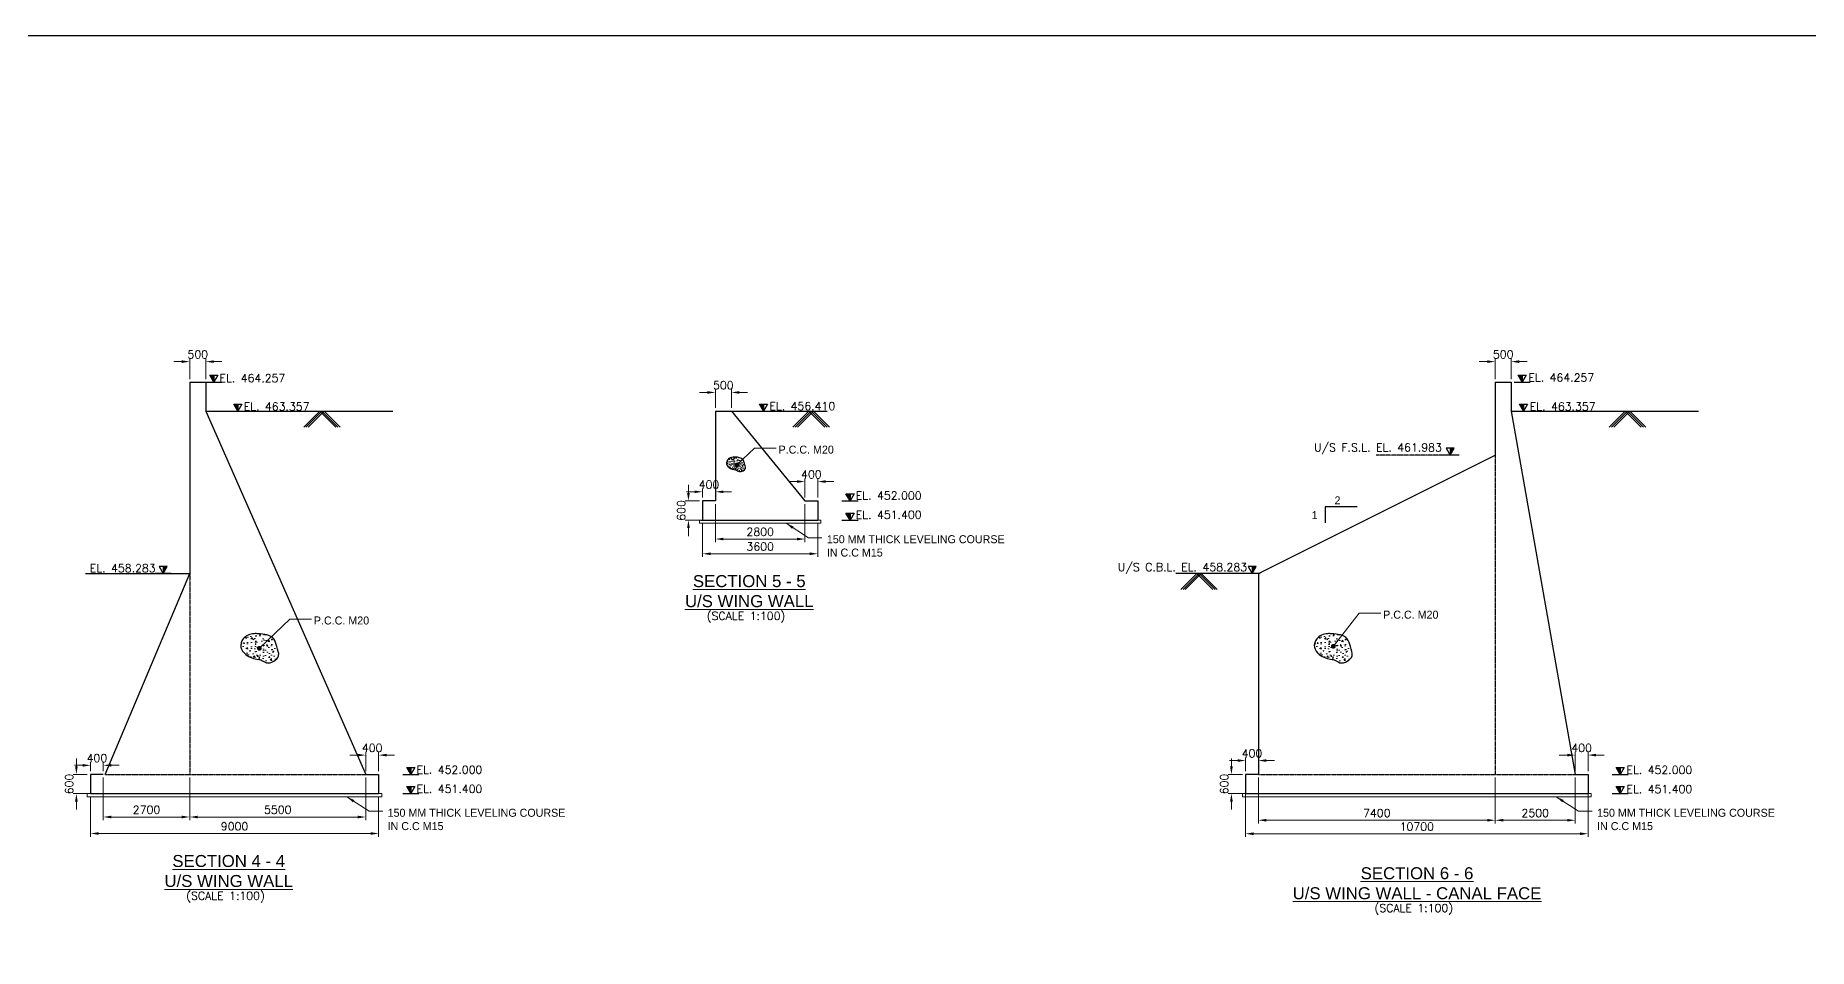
# Model space of a CAD drawing. Extents: x 2542500 to 2835796, y -294794 to -159040.
# Drawn here: x 2725910 to 2781311, y -257590 to -229055 of the extents above; entities that cross this region are included whole.
import ezdxf
from ezdxf.enums import TextEntityAlignment as Align

# ---------------------------------------------------------------- set-up
doc = ezdxf.new("R2010")
doc.units = 0
doc.header["$LTSCALE"] = 8
doc.header["$MEASUREMENT"] = 0
doc.header["$PDMODE"] = 35
doc.linetypes.add('DASHED', pattern=[0.75, 0.5, -0.25])
doc.layers.get('0').update_dxf_attribs({"color": 22, "linetype": 'CONTINUOUS'})
doc.layers.get('DEFPOINTS').update_dxf_attribs({"linetype": 'CONTINUOUS'})
for name, color, linetype, lineweight in [('CON-2', 1, 'CONTINUOUS', 30), ('HATCH SOLID', 253, 'CONTINUOUS', 5), ('LEVEL', 6, 'CONTINUOUS', 20), ('P.C.C', 105, 'CONTINUOUS', 9), ('R_DIMENSION', 8, 'CONTINUOUS', 15), ('R_TEXT G', 7, 'CONTINUOUS', 18), ('SEC MARK', 1, 'CONTINUOUS', 25), ('TEXT', 4, 'CONTINUOUS', 15)]:
    doc.layers.add(name, color=color, linetype=linetype, lineweight=lineweight)
doc.layers.add('PUMP', color=4, linetype='CONTINUOUS')
doc.layers.add('R_HATCH', color=7, linetype='CONTINUOUS', lineweight=9, true_color=0xd1d1ff)
doc.styles.add('ARIEL', font='arial.ttf')
doc.styles.add('ROMANDS', font='romand.shx')
doc.styles.add('ROMANS', font='romans.shx')
doc.styles.get("Standard").update_dxf_attribs({"font": ''})
doc.styles.get('Standard').set_extended_font_data('Univers')
doc.dimstyles.new('DIM-75', dxfattribs={"dimscale": 75, "dimtxt": 2, "dimasz": 2, "dimexe": 1, "dimexo": 1, "dimgap": 1, "dimtad": 1, "dimdec": 0, "dimzin": 0, "dimdsep": 46, "dimtxsty": 'ROMANS', "dimcen": 1, "dimclrd": 256, "dimclre": 256, "dimclrt": 7, "dimadec": 0, "dimazin": 0, "dimtfac": 1, "dimtdec": 0, "dimtofl": 0, "dimtmove": 0, "dimatfit": 3, "dimfxl": 1, "dimtolj": 1, "dimtzin": 0, "dimlwd": 9, "dimlwe": 5, "dimarcsym": 0})
doc.dimstyles.new('DIM-75$0', dxfattribs={"dimscale": 75, "dimtxt": 2, "dimasz": 2, "dimexe": 1, "dimexo": 1, "dimgap": 1, "dimtad": 1, "dimdec": 0, "dimzin": 0, "dimdsep": 46, "dimtxsty": 'ROMANS', "dimcen": 1, "dimclrd": 256, "dimclre": 256, "dimclrt": 7, "dimadec": 0, "dimazin": 0, "dimtfac": 1, "dimtdec": 0, "dimtofl": 0, "dimtmove": 0, "dimatfit": 3, "dimfxl": 1, "dimtolj": 1, "dimtzin": 0, "dimlwd": 9, "dimlwe": 5, "dimarcsym": 0})

# ---------------------------------------------------------------- blocks, each defined once
blk = doc.blocks.new('A$C71181FDA')
at = {"layer": 'HATCH SOLID', "ltscale": 100}
blk.add_hatch(color=256, dxfattribs=at).paths.add_polyline_path([(948, 0), (948, 828), (474, 828)])
at = {"layer": 'SEC MARK'}
for p, q in [((0, 0), (1896, 0)), ((948, 828), (948, 0))]:
    blk.add_line(p, q, dxfattribs=at)
blk.add_lwpolyline([(948, 0), (474, 828), (1422, 828), (948, 0)], dxfattribs=at)
blk = doc.blocks.new('*D216')
at = {"layer": 'DEFPOINTS', "color": 0, "ltscale": 0.13}
for p in [(2728031, -252147), (2730731, -252147), (2730731, -253479)]:
    blk.add_point(p, dxfattribs=at)
at = {"layer": 'R_DIMENSION', "lineweight": 5, "ltscale": 0.13}
for p, q in [((2728031, -252247), (2728031, -253579)), ((2730731, -252247), (2730731, -253579))]:
    blk.add_line(p, q, dxfattribs=at)
at = {"layer": 'R_DIMENSION', "lineweight": 9, "ltscale": 0.13}
blk.add_line((2728281, -253479), (2730481, -253479), dxfattribs=at)
at = {"layer": 'R_DIMENSION', "ltscale": 0.13}
for points in [[(2728281, -253438), (2728281, -253521), (2728031, -253479)], [(2730481, -253438), (2730481, -253521), (2730731, -253479)]]:
    blk.add_solid(points, dxfattribs=at)
at = {"layer": 'R_DIMENSION', "color": 7, "lineweight": 13, "ltscale": 0.13, "insert": (2729381, -253254), "char_height": 250, "attachment_point": 5, "style": 'ROMANS'}
blk.add_mtext('\\A1;2700', dxfattribs=at)
blk = doc.blocks.new('*D217')
at = {"layer": 'DEFPOINTS', "color": 0, "ltscale": 0.13}
for p in [(2730731, -252147), (2736231, -252147), (2736231, -253479)]:
    blk.add_point(p, dxfattribs=at)
at = {"layer": 'R_DIMENSION', "lineweight": 5, "ltscale": 0.13}
for p, q in [((2730731, -252247), (2730731, -253579)), ((2736231, -252247), (2736231, -253579))]:
    blk.add_line(p, q, dxfattribs=at)
at = {"layer": 'R_DIMENSION', "lineweight": 9, "ltscale": 0.13}
blk.add_line((2730981, -253479), (2735981, -253479), dxfattribs=at)
at = {"layer": 'R_DIMENSION', "ltscale": 0.13}
for points in [[(2730981, -253438), (2730981, -253521), (2730731, -253479)], [(2735981, -253438), (2735981, -253521), (2736231, -253479)]]:
    blk.add_solid(points, dxfattribs=at)
at = {"layer": 'R_DIMENSION', "color": 7, "lineweight": 13, "ltscale": 0.13, "insert": (2733481, -253254), "char_height": 250, "attachment_point": 5, "style": 'ROMANS'}
blk.add_mtext('\\A1;5500', dxfattribs=at)
blk = doc.blocks.new('*D218')
at = {"layer": 'DEFPOINTS', "color": 0, "ltscale": 0.13}
for p in [(2736631, -251545), (2736231, -252147), (2736631, -252147)]:
    blk.add_point(p, dxfattribs=at)
at = {"layer": 'R_DIMENSION', "lineweight": 5, "ltscale": 0.13}
for p, q in [((2736231, -252047), (2736231, -251445)), ((2736631, -252047), (2736631, -251445))]:
    blk.add_line(p, q, dxfattribs=at)
at = {"layer": 'R_DIMENSION', "lineweight": 9, "ltscale": 0.13}
for p, q in [((2735981, -251545), (2735731, -251545)), ((2736881, -251545), (2737131, -251545))]:
    blk.add_line(p, q, dxfattribs=at)
at = {"layer": 'R_DIMENSION', "ltscale": 0.13}
for points in [[(2735981, -251503), (2735981, -251586), (2736231, -251545)], [(2736881, -251503), (2736881, -251586), (2736631, -251545)]]:
    blk.add_solid(points, dxfattribs=at)
at = {"layer": 'R_DIMENSION', "color": 7, "lineweight": 13, "ltscale": 0.13, "insert": (2736431, -251320), "char_height": 250, "attachment_point": 5, "style": 'ROMANS'}
blk.add_mtext('\\A1;400', dxfattribs=at)
blk = doc.blocks.new('*D219')
at = {"layer": 'DEFPOINTS', "color": 0, "ltscale": 0.13}
for p in [(2727631, -251864), (2727631, -252147), (2728031, -252147)]:
    blk.add_point(p, dxfattribs=at)
at = {"layer": 'R_DIMENSION', "lineweight": 9, "ltscale": 0.13}
for p, q in [((2727381, -251864), (2727131, -251864)), ((2728281, -251864), (2728531, -251864))]:
    blk.add_line(p, q, dxfattribs=at)
at = {"layer": 'R_DIMENSION', "lineweight": 5, "ltscale": 0.13}
for p, q in [((2727631, -252047), (2727631, -251764)), ((2728031, -252047), (2728031, -251764))]:
    blk.add_line(p, q, dxfattribs=at)
at = {"layer": 'R_DIMENSION', "ltscale": 0.13}
for points in [[(2727381, -251823), (2727381, -251906), (2727631, -251864)], [(2728281, -251823), (2728281, -251906), (2728031, -251864)]]:
    blk.add_solid(points, dxfattribs=at)
at = {"layer": 'R_DIMENSION', "color": 7, "lineweight": 13, "ltscale": 0.13, "insert": (2727831, -251639), "char_height": 250, "attachment_point": 5, "style": 'ROMANS'}
blk.add_mtext('\\A1;400', dxfattribs=at)
blk = doc.blocks.new('*D220')
at = {"layer": 'DEFPOINTS', "color": 0, "ltscale": 0.13}
for p in [(2727631, -252147), (2727189, -252747), (2727631, -252747)]:
    blk.add_point(p, dxfattribs=at)
at = {"layer": 'R_DIMENSION', "lineweight": 9, "ltscale": 0.13}
for p, q in [((2727189, -251897), (2727189, -251647)), ((2727189, -252997), (2727189, -253247))]:
    blk.add_line(p, q, dxfattribs=at)
at = {"layer": 'R_DIMENSION', "lineweight": 5, "ltscale": 0.13}
for p, q in [((2727531, -252147), (2727089, -252147)), ((2727531, -252747), (2727089, -252747))]:
    blk.add_line(p, q, dxfattribs=at)
at = {"layer": 'R_DIMENSION', "ltscale": 0.13}
for points in [[(2727147, -251897), (2727230, -251897), (2727189, -252147)], [(2727147, -252997), (2727230, -252997), (2727189, -252747)]]:
    blk.add_solid(points, dxfattribs=at)
at = {"layer": 'R_DIMENSION', "color": 7, "lineweight": 13, "ltscale": 0.13, "insert": (2726964, -252447), "char_height": 250, "attachment_point": 5, "rotation": 90, "style": 'ROMANS'}
blk.add_mtext('\\A1;600', dxfattribs=at)
blk = doc.blocks.new('*D221')
at = {"layer": 'DEFPOINTS', "color": 0, "ltscale": 0.13}
for p in [(2727631, -252764), (2736631, -252747), (2736631, -253994)]:
    blk.add_point(p, dxfattribs=at)
at = {"layer": 'R_DIMENSION', "lineweight": 5, "ltscale": 0.13}
for p, q in [((2727631, -252864), (2727631, -254094)), ((2736631, -252847), (2736631, -254094))]:
    blk.add_line(p, q, dxfattribs=at)
at = {"layer": 'R_DIMENSION', "lineweight": 9, "ltscale": 0.13}
blk.add_line((2727881, -253994), (2736381, -253994), dxfattribs=at)
at = {"layer": 'R_DIMENSION', "ltscale": 0.13}
for points in [[(2727881, -253953), (2727881, -254036), (2727631, -253994)], [(2736381, -253953), (2736381, -254036), (2736631, -253994)]]:
    blk.add_solid(points, dxfattribs=at)
at = {"layer": 'R_DIMENSION', "color": 7, "lineweight": 13, "ltscale": 0.13, "insert": (2732131, -253769), "char_height": 250, "attachment_point": 5, "style": 'ROMANS'}
blk.add_mtext('\\A1;9000', dxfattribs=at)
blk = doc.blocks.new('*D222')
at = {"layer": 'DEFPOINTS', "color": 0, "ltscale": 0.13}
for p in [(2731231, -239248), (2730731, -239894), (2731231, -239894)]:
    blk.add_point(p, dxfattribs=at)
at = {"layer": 'R_DIMENSION', "lineweight": 9, "ltscale": 0.13}
for p, q in [((2730481, -239248), (2730231, -239248)), ((2731481, -239248), (2731731, -239248))]:
    blk.add_line(p, q, dxfattribs=at)
at = {"layer": 'R_DIMENSION', "lineweight": 5, "ltscale": 0.13}
for p, q in [((2730731, -239794), (2730731, -239148)), ((2731231, -239794), (2731231, -239148))]:
    blk.add_line(p, q, dxfattribs=at)
at = {"layer": 'R_DIMENSION', "ltscale": 0.13}
for points in [[(2730481, -239207), (2730481, -239290), (2730731, -239248)], [(2731481, -239207), (2731481, -239290), (2731231, -239248)]]:
    blk.add_solid(points, dxfattribs=at)
at = {"layer": 'R_DIMENSION', "color": 7, "lineweight": 13, "ltscale": 0.13, "insert": (2730981, -239023), "char_height": 250, "attachment_point": 5, "style": 'ROMANS'}
blk.add_mtext('\\A1;500', dxfattribs=at)
blk = doc.blocks.new('*D223')
at = {"layer": 'DEFPOINTS', "color": 0, "ltscale": 0.13}
for p in [(2750355, -242997), (2749955, -243599), (2750355, -243599)]:
    blk.add_point(p, dxfattribs=at)
at = {"layer": 'R_DIMENSION', "lineweight": 9, "ltscale": 0.13}
for p, q in [((2749705, -242997), (2749455, -242997)), ((2750605, -242997), (2750855, -242997))]:
    blk.add_line(p, q, dxfattribs=at)
at = {"layer": 'R_DIMENSION', "lineweight": 5, "ltscale": 0.13}
for p, q in [((2749955, -243499), (2749955, -242897)), ((2750355, -243499), (2750355, -242897))]:
    blk.add_line(p, q, dxfattribs=at)
at = {"layer": 'R_DIMENSION', "ltscale": 0.13}
for points in [[(2749705, -242955), (2749705, -243038), (2749955, -242997)], [(2750605, -242955), (2750605, -243038), (2750355, -242997)]]:
    blk.add_solid(points, dxfattribs=at)
at = {"layer": 'R_DIMENSION', "color": 7, "lineweight": 13, "ltscale": 0.13, "insert": (2750155, -242772), "char_height": 250, "attachment_point": 5, "style": 'ROMANS'}
blk.add_mtext('\\A1;400', dxfattribs=at)
blk = doc.blocks.new('*D224')
at = {"layer": 'DEFPOINTS', "color": 0, "ltscale": 0.13}
for p in [(2746755, -243316), (2746755, -243599), (2747155, -243599)]:
    blk.add_point(p, dxfattribs=at)
at = {"layer": 'R_DIMENSION', "lineweight": 9, "ltscale": 0.13}
for p, q in [((2746505, -243316), (2746255, -243316)), ((2747405, -243316), (2747655, -243316))]:
    blk.add_line(p, q, dxfattribs=at)
at = {"layer": 'R_DIMENSION', "lineweight": 5, "ltscale": 0.13}
for p, q in [((2746755, -243499), (2746755, -243216)), ((2747155, -243499), (2747155, -243216))]:
    blk.add_line(p, q, dxfattribs=at)
at = {"layer": 'R_DIMENSION', "ltscale": 0.13}
for points in [[(2746505, -243275), (2746505, -243358), (2746755, -243316)], [(2747405, -243275), (2747405, -243358), (2747155, -243316)]]:
    blk.add_solid(points, dxfattribs=at)
at = {"layer": 'R_DIMENSION', "color": 7, "lineweight": 13, "ltscale": 0.13, "insert": (2746955, -243091), "char_height": 250, "attachment_point": 5, "style": 'ROMANS'}
blk.add_mtext('\\A1;400', dxfattribs=at)
blk = doc.blocks.new('*D225')
at = {"layer": 'DEFPOINTS', "color": 0, "ltscale": 0.13}
for p in [(2746755, -243599), (2746313, -244199), (2746755, -244199)]:
    blk.add_point(p, dxfattribs=at)
at = {"layer": 'R_DIMENSION', "lineweight": 9, "ltscale": 0.13}
for p, q in [((2746313, -243349), (2746313, -243099)), ((2746313, -244449), (2746313, -244699))]:
    blk.add_line(p, q, dxfattribs=at)
at = {"layer": 'R_DIMENSION', "lineweight": 5, "ltscale": 0.13}
for p, q in [((2746655, -243599), (2746213, -243599)), ((2746655, -244199), (2746213, -244199))]:
    blk.add_line(p, q, dxfattribs=at)
at = {"layer": 'R_DIMENSION', "ltscale": 0.13}
for points in [[(2746271, -243349), (2746355, -243349), (2746313, -243599)], [(2746271, -244449), (2746355, -244449), (2746313, -244199)]]:
    blk.add_solid(points, dxfattribs=at)
at = {"layer": 'R_DIMENSION', "color": 7, "lineweight": 13, "ltscale": 0.13, "insert": (2746088, -243899), "char_height": 250, "attachment_point": 5, "rotation": 90, "style": 'ROMANS'}
blk.add_mtext('\\A1;600', dxfattribs=at)
blk = doc.blocks.new('*D226')
at = {"layer": 'DEFPOINTS', "color": 0, "ltscale": 0.13}
for p in [(2747655, -240212), (2747155, -240794), (2747655, -240794)]:
    blk.add_point(p, dxfattribs=at)
at = {"layer": 'R_DIMENSION', "lineweight": 9, "ltscale": 0.13}
for p, q in [((2746905, -240212), (2746655, -240212)), ((2747905, -240212), (2748155, -240212))]:
    blk.add_line(p, q, dxfattribs=at)
at = {"layer": 'R_DIMENSION', "lineweight": 5, "ltscale": 0.13}
for p, q in [((2747155, -240694), (2747155, -240112)), ((2747655, -240694), (2747655, -240112))]:
    blk.add_line(p, q, dxfattribs=at)
at = {"layer": 'R_DIMENSION', "ltscale": 0.13}
for points in [[(2746905, -240170), (2746905, -240253), (2747155, -240212)], [(2747905, -240170), (2747905, -240253), (2747655, -240212)]]:
    blk.add_solid(points, dxfattribs=at)
at = {"layer": 'R_DIMENSION', "color": 7, "lineweight": 13, "ltscale": 0.13, "insert": (2747405, -239987), "char_height": 250, "attachment_point": 5, "style": 'ROMANS'}
blk.add_mtext('\\A1;500', dxfattribs=at)
blk = doc.blocks.new('*D227')
at = {"layer": 'DEFPOINTS', "color": 0, "ltscale": 0.13}
for p in [(2747155, -243599), (2749955, -243599), (2749955, -244792)]:
    blk.add_point(p, dxfattribs=at)
at = {"layer": 'R_DIMENSION', "lineweight": 5, "ltscale": 0.13}
for p, q in [((2747155, -243699), (2747155, -244892)), ((2749955, -243699), (2749955, -244892))]:
    blk.add_line(p, q, dxfattribs=at)
at = {"layer": 'R_DIMENSION', "lineweight": 9, "ltscale": 0.13}
blk.add_line((2747405, -244792), (2749705, -244792), dxfattribs=at)
at = {"layer": 'R_DIMENSION', "ltscale": 0.13}
for points in [[(2747405, -244751), (2747405, -244834), (2747155, -244792)], [(2749705, -244751), (2749705, -244834), (2749955, -244792)]]:
    blk.add_solid(points, dxfattribs=at)
at = {"layer": 'R_DIMENSION', "color": 7, "lineweight": 13, "ltscale": 0.13, "insert": (2748555, -244567), "char_height": 250, "attachment_point": 5, "style": 'ROMANS'}
blk.add_mtext('\\A1;2800', dxfattribs=at)
blk = doc.blocks.new('*D228')
at = {"layer": 'DEFPOINTS', "color": 0, "ltscale": 0.13}
for p in [(2746755, -244199), (2750355, -244199), (2750355, -245253)]:
    blk.add_point(p, dxfattribs=at)
at = {"layer": 'R_DIMENSION', "lineweight": 5, "ltscale": 0.13}
for p, q in [((2746755, -244299), (2746755, -245353)), ((2750355, -244299), (2750355, -245353))]:
    blk.add_line(p, q, dxfattribs=at)
at = {"layer": 'R_DIMENSION', "lineweight": 9, "ltscale": 0.13}
blk.add_line((2747005, -245253), (2750105, -245253), dxfattribs=at)
at = {"layer": 'R_DIMENSION', "ltscale": 0.13}
for points in [[(2747005, -245211), (2747005, -245294), (2746755, -245253)], [(2750105, -245211), (2750105, -245294), (2750355, -245253)]]:
    blk.add_solid(points, dxfattribs=at)
at = {"layer": 'R_DIMENSION', "color": 7, "lineweight": 13, "ltscale": 0.13, "insert": (2748555, -245028), "char_height": 250, "attachment_point": 5, "style": 'ROMANS'}
blk.add_mtext('\\A1;3600', dxfattribs=at)
blk = doc.blocks.new('*D229')
at = {"layer": 'DEFPOINTS', "color": 0, "ltscale": 0.13}
for p in [(2764121, -252147), (2771521, -252147), (2771521, -253580)]:
    blk.add_point(p, dxfattribs=at)
at = {"layer": 'R_DIMENSION', "lineweight": 5, "ltscale": 0.13}
for p, q in [((2764121, -252247), (2764121, -253680)), ((2771521, -252247), (2771521, -253680))]:
    blk.add_line(p, q, dxfattribs=at)
at = {"layer": 'R_DIMENSION', "lineweight": 9, "ltscale": 0.13}
blk.add_line((2764371, -253580), (2771271, -253580), dxfattribs=at)
at = {"layer": 'R_DIMENSION', "ltscale": 0.13}
for points in [[(2764371, -253538), (2764371, -253621), (2764121, -253580)], [(2771271, -253538), (2771271, -253621), (2771521, -253580)]]:
    blk.add_solid(points, dxfattribs=at)
at = {"layer": 'R_DIMENSION', "color": 7, "lineweight": 13, "ltscale": 0.13, "insert": (2767821, -253355), "char_height": 250, "attachment_point": 5, "style": 'ROMANS'}
blk.add_mtext('\\A1;7400', dxfattribs=at)
blk = doc.blocks.new('*D230')
at = {"layer": 'DEFPOINTS', "color": 0, "ltscale": 0.13}
for p in [(2771521, -252147), (2774021, -252147), (2774021, -253580)]:
    blk.add_point(p, dxfattribs=at)
at = {"layer": 'R_DIMENSION', "lineweight": 5, "ltscale": 0.13}
for p, q in [((2771521, -252247), (2771521, -253680)), ((2774021, -252247), (2774021, -253680))]:
    blk.add_line(p, q, dxfattribs=at)
at = {"layer": 'R_DIMENSION', "lineweight": 9, "ltscale": 0.13}
blk.add_line((2771771, -253580), (2773771, -253580), dxfattribs=at)
at = {"layer": 'R_DIMENSION', "ltscale": 0.13}
for points in [[(2771771, -253538), (2771771, -253621), (2771521, -253580)], [(2773771, -253538), (2773771, -253621), (2774021, -253580)]]:
    blk.add_solid(points, dxfattribs=at)
at = {"layer": 'R_DIMENSION', "color": 7, "lineweight": 13, "ltscale": 0.13, "insert": (2772771, -253355), "char_height": 250, "attachment_point": 5, "style": 'ROMANS'}
blk.add_mtext('\\A1;2500', dxfattribs=at)
blk = doc.blocks.new('*D231')
at = {"layer": 'DEFPOINTS', "color": 0, "ltscale": 0.13}
for p in [(2774421, -251545), (2774021, -252147), (2774421, -252147)]:
    blk.add_point(p, dxfattribs=at)
at = {"layer": 'R_DIMENSION', "lineweight": 5, "ltscale": 0.13}
for p, q in [((2774021, -252047), (2774021, -251445)), ((2774421, -252047), (2774421, -251445))]:
    blk.add_line(p, q, dxfattribs=at)
at = {"layer": 'R_DIMENSION', "lineweight": 9, "ltscale": 0.13}
for p, q in [((2773771, -251545), (2773521, -251545)), ((2774671, -251545), (2774921, -251545))]:
    blk.add_line(p, q, dxfattribs=at)
at = {"layer": 'R_DIMENSION', "ltscale": 0.13}
for points in [[(2773771, -251503), (2773771, -251586), (2774021, -251545)], [(2774671, -251503), (2774671, -251586), (2774421, -251545)]]:
    blk.add_solid(points, dxfattribs=at)
at = {"layer": 'R_DIMENSION', "color": 7, "lineweight": 13, "ltscale": 0.13, "insert": (2774221, -251320), "char_height": 250, "attachment_point": 5, "style": 'ROMANS'}
blk.add_mtext('\\A1;400', dxfattribs=at)
blk = doc.blocks.new('*D232')
at = {"layer": 'DEFPOINTS', "color": 0, "ltscale": 0.13}
for p in [(2763721, -252147), (2763279, -252747), (2763721, -252747)]:
    blk.add_point(p, dxfattribs=at)
at = {"layer": 'R_DIMENSION', "lineweight": 9, "ltscale": 0.13}
for p, q in [((2763279, -251897), (2763279, -251647)), ((2763279, -252997), (2763279, -253247))]:
    blk.add_line(p, q, dxfattribs=at)
at = {"layer": 'R_DIMENSION', "lineweight": 5, "ltscale": 0.13}
for p, q in [((2763621, -252147), (2763179, -252147)), ((2763621, -252747), (2763179, -252747))]:
    blk.add_line(p, q, dxfattribs=at)
at = {"layer": 'R_DIMENSION', "ltscale": 0.13}
for points in [[(2763237, -251897), (2763321, -251897), (2763279, -252147)], [(2763237, -252997), (2763321, -252997), (2763279, -252747)]]:
    blk.add_solid(points, dxfattribs=at)
at = {"layer": 'R_DIMENSION', "color": 7, "lineweight": 13, "ltscale": 0.13, "insert": (2763054, -252447), "char_height": 250, "attachment_point": 5, "rotation": 90, "style": 'ROMANS'}
blk.add_mtext('\\A1;600', dxfattribs=at)
blk = doc.blocks.new('*D233')
at = {"layer": 'DEFPOINTS', "color": 0, "ltscale": 0.13}
for p in [(2772021, -239248), (2771521, -239894), (2772021, -239894)]:
    blk.add_point(p, dxfattribs=at)
at = {"layer": 'R_DIMENSION', "lineweight": 9, "ltscale": 0.13}
for p, q in [((2771271, -239248), (2771021, -239248)), ((2772271, -239248), (2772521, -239248))]:
    blk.add_line(p, q, dxfattribs=at)
at = {"layer": 'R_DIMENSION', "lineweight": 5, "ltscale": 0.13}
for p, q in [((2771521, -239794), (2771521, -239148)), ((2772021, -239794), (2772021, -239148))]:
    blk.add_line(p, q, dxfattribs=at)
at = {"layer": 'R_DIMENSION', "ltscale": 0.13}
for points in [[(2771271, -239207), (2771271, -239290), (2771521, -239248)], [(2772271, -239207), (2772271, -239290), (2772021, -239248)]]:
    blk.add_solid(points, dxfattribs=at)
at = {"layer": 'R_DIMENSION', "color": 7, "lineweight": 13, "ltscale": 0.13, "insert": (2771771, -239023), "char_height": 250, "attachment_point": 5, "style": 'ROMANS'}
blk.add_mtext('\\A1;500', dxfattribs=at)
blk = doc.blocks.new('*D234')
at = {"layer": 'DEFPOINTS', "color": 0, "ltscale": 0.13}
for p in [(2763721, -252447), (2774421, -252447), (2774421, -254002)]:
    blk.add_point(p, dxfattribs=at)
at = {"layer": 'R_DIMENSION', "lineweight": 5, "ltscale": 0.13}
for p, q in [((2763721, -252547), (2763721, -254102)), ((2774421, -252547), (2774421, -254102))]:
    blk.add_line(p, q, dxfattribs=at)
at = {"layer": 'R_DIMENSION', "lineweight": 9, "ltscale": 0.13}
blk.add_line((2763971, -254002), (2774171, -254002), dxfattribs=at)
at = {"layer": 'R_DIMENSION', "ltscale": 0.13}
for points in [[(2763971, -253960), (2763971, -254044), (2763721, -254002)], [(2774171, -253960), (2774171, -254044), (2774421, -254002)]]:
    blk.add_solid(points, dxfattribs=at)
at = {"layer": 'R_DIMENSION', "color": 7, "lineweight": 13, "ltscale": 0.13, "insert": (2769071, -253777), "char_height": 250, "attachment_point": 5, "style": 'ROMANS'}
blk.add_mtext('\\A1;10700', dxfattribs=at)
blk = doc.blocks.new('*D235')
at = {"layer": 'DEFPOINTS', "color": 0, "ltscale": 0.13}
for p in [(2764121, -251715), (2763721, -252147), (2764121, -252147)]:
    blk.add_point(p, dxfattribs=at)
at = {"layer": 'R_DIMENSION', "lineweight": 9, "ltscale": 0.13}
for p, q in [((2763471, -251715), (2763221, -251715)), ((2764371, -251715), (2764621, -251715))]:
    blk.add_line(p, q, dxfattribs=at)
at = {"layer": 'R_DIMENSION', "lineweight": 5, "ltscale": 0.13}
for p, q in [((2763721, -252047), (2763721, -251615)), ((2764121, -252047), (2764121, -251615))]:
    blk.add_line(p, q, dxfattribs=at)
at = {"layer": 'R_DIMENSION', "ltscale": 0.13}
for points in [[(2763471, -251673), (2763471, -251756), (2763721, -251715)], [(2764371, -251673), (2764371, -251756), (2764121, -251715)]]:
    blk.add_solid(points, dxfattribs=at)
at = {"layer": 'R_DIMENSION', "color": 7, "lineweight": 13, "ltscale": 0.13, "insert": (2763921, -251490), "char_height": 250, "attachment_point": 5, "style": 'ROMANS'}
blk.add_mtext('\\A1;400', dxfattribs=at)

msp = doc.modelspace()

# ---------------------------------------------------------------- hatches: boundary and pattern name
at = {"layer": 'R_HATCH', "lineweight": 13, "ltscale": 0.13}
h = msp.add_hatch(dxfattribs=at)
h.set_pattern_fill('AR-CONC,_O', color=256, scale=25)
h.set_pattern_definition([(50, (1406444.33, -120242), (179.315046, -15.688034), [18.75, -206.25]), (355, (1406444.33, -120242), (-34.687833, 188.048033), [15, -165]), (100.4514, (1406459.27, -120243.3), (144.627345, 172.359886), [15.935047, -175.285528]), (46.1842, (1406444.33, -120192), (266.810262, -41.379754), [28.125, -309.375]), (96.6356, (1406466.56, -120195.45), (233.665676, 243.52947), [23.90257, -262.92825]), (351.1842, (1406444.33, -120192), (233.665486, 243.52965), [22.5, -247.5]), (21, (1406469.33, -120204.5), (149.226763, -100.654723), [18.75, -206.25]), (326, (1406469.33, -120204.5), (60.828833, 181.287511), [15, -165]), (71.4514, (1406481.76, -120212.89), (210.055657, 80.632624), [15.935047, -175.285528]), (37.5, (1406444.33, -120242), (3.0399638, 83.2234635), [0, -163, 0, -167.5, 0, -165.625]), (7.5, (1406444.33, -120242), (65.7673844, 98.602928), [0, -95.5, 0, -159.25, 0, -63.125]), (327.5, (1406388.58, -120242), (133.455609, -5.638718), [0, -62.5, 0, -195, 0, -258.75]), (317.5, (1406363.58, -120242), (145.796542, 25.026246), [0, -81.25, 0, -129.5, 0, -183.75])])
edge = h.paths.add_edge_path()
edge.add_spline(control_points=[(2748017.9, -242312.8), (2747969.9, -242249.6), (2747835.6, -242233.3), (2747670.5, -242228.7), (2747532.4, -242279.7), (2747481, -242448.8), (2747594.4, -242587.7), (2747711.7, -242624.7), (2747783.8, -242632.9), (2747827.2, -242637.8), (2747888.5, -242705.8), (2747982.1, -242683.3), (2748017.9, -242662.7)], knot_values=[2763.7906785, 2763.7906785, 2763.7906785, 2763.7906785, 3278.2084921, 3403.9366422, 3781.4761906, 4051.3796751, 4322.6914465, 4757.7698393, 4757.7698393, 4757.7698393, 5019.8300207, 5236.7263335, 5236.7263335, 5236.7263335, 5236.7263335], degree=3, periodic=0)
edge.add_line((2748017.9, -242662.7), (2748017.9, -242312.8))
edge = h.paths.add_edge_path()
edge.add_spline(control_points=[(2748017.9, -242662.7), (2748053.8, -242642), (2748122.5, -242569), (2748061.1, -242440), (2748042.2, -242344.8), (2748017.9, -242312.8)], knot_values=[1993.9791608, 1993.9791608, 1993.9791608, 1993.9791608, 2211.3936146, 2503.4861022, 2763.7906785, 2763.7906785, 2763.7906785, 2763.7906785], degree=3, periodic=0)
edge.add_line((2748017.9, -242312.8), (2748017.9, -242662.7))
h = msp.add_hatch(dxfattribs=at)
h.set_pattern_fill('AR-CONC,_O', color=256, scale=50)
h.set_pattern_definition([(50, (50207, -3770.82), (358.63009, -31.376067), [37.5, -412.5]), (355, (50207, -3770.82), (-69.375667, 376.096067), [30, -330]), (100.4514, (50236.9, -3773.44), (289.25469, 344.71977), [31.870095, -350.571056]), (46.1842, (50207, -3670.8), (533.620524, -82.75951), [56.25, -618.75]), (96.6356, (50251.5, -3677.7), (467.33135, 487.05894), [47.80514, -525.8565]), (351.1842, (50207, -3670.8), (467.33097, 487.0593), [45, -495]), (21, (50257, -3695.82), (298.453526, -201.309445), [37.5, -412.5]), (326, (50257, -3695.82), (121.657666, 362.575023), [30, -330]), (71.4514, (50281.9, -3712.6), (420.111314, 161.26525), [31.870095, -350.571056]), (37.5, (50207.01, -3770.82), (6.0799277, 166.446927), [0, -326, 0, -335, 0, -331.25]), (7.5, (50207.01, -3770.82), (131.534769, 197.205856), [0, -191, 0, -318.5, 0, -126.25]), (327.5, (50095.51, -3770.82), (266.911218, -11.277436), [0, -125, 0, -390, 0, -517.5]), (317.5, (50045.51, -3770.82), (291.593085, 50.052491), [0, -162.5, 0, -259, 0, -367.5])])
edge = h.paths.add_edge_path()
edge.add_spline(control_points=[(2733354.2, -247912.5), (2733258.2, -247786), (2732989.5, -247753.4), (2732659.4, -247744.3), (2732383.2, -247846.3), (2732280.4, -248184.4), (2732507.3, -248462.3), (2732741.8, -248536.3), (2732885.9, -248552.6), (2732972.7, -248562.4), (2733095.3, -248698.5), (2733282.5, -248653.4), (2733354.2, -248612.2)], knot_values=[2763.7906785, 2763.7906785, 2763.7906785, 2763.7906785, 3278.2084921, 3403.9366422, 3781.4761906, 4051.3796751, 4322.6914465, 4757.7698393, 4757.7698393, 4757.7698393, 5019.8300207, 5236.7263335, 5236.7263335, 5236.7263335, 5236.7263335], degree=3, periodic=0)
edge.add_line((2733354.2, -248612.2), (2733354.2, -247912.5))
edge = h.paths.add_edge_path()
edge.add_spline(control_points=[(2733354.2, -248612.2), (2733426, -248570.9), (2733563.3, -248424.9), (2733440.5, -248166.8), (2733402.7, -247976.5), (2733354.2, -247912.5)], knot_values=[1993.9791608, 1993.9791608, 1993.9791608, 1993.9791608, 2211.3936146, 2503.4861022, 2763.7906785, 2763.7906785, 2763.7906785, 2763.7906785], degree=3, periodic=0)
edge.add_line((2733354.2, -247912.5), (2733354.2, -248612.2))
h = msp.add_hatch(dxfattribs=at)
h.set_pattern_fill('AR-CONC,_O', color=256, scale=50)
h.set_pattern_definition([(50, (83752.15, -3770.82), (358.63009, -31.376067), [37.5, -412.5]), (355, (83752.15, -3770.82), (-69.375667, 376.096067), [30, -330]), (100.4514, (83782.03, -3773.44), (289.25469, 344.71977), [31.870095, -350.571056]), (46.1842, (83752.15, -3670.8), (533.620524, -82.75951), [56.25, -618.75]), (96.6356, (83796.6, -3677.7), (467.33135, 487.05894), [47.80514, -525.8565]), (351.1842, (83752.15, -3670.8), (467.33097, 487.0593), [45, -495]), (21, (83802.15, -3695.82), (298.453526, -201.309445), [37.5, -412.5]), (326, (83802.15, -3695.82), (121.657666, 362.575023), [30, -330]), (71.4514, (83827.02, -3712.6), (420.111314, 161.26525), [31.870095, -350.571056]), (37.5, (83752.15, -3770.82), (6.0799277, 166.446927), [0, -326, 0, -335, 0, -331.25]), (7.5, (83752.15, -3770.82), (131.534769, 197.205856), [0, -191, 0, -318.5, 0, -126.25]), (327.5, (83640.65, -3770.82), (266.911218, -11.277436), [0, -125, 0, -390, 0, -517.5]), (317.5, (83590.65, -3770.82), (291.593085, 50.052491), [0, -162.5, 0, -259, 0, -367.5])])
edge = h.paths.add_edge_path()
edge.add_spline(control_points=[(2766899.3, -247912.5), (2766803.4, -247786), (2766534.6, -247753.4), (2766204.5, -247744.3), (2765928.3, -247846.3), (2765825.6, -248184.4), (2766052.4, -248462.3), (2766286.9, -248536.3), (2766431, -248552.6), (2766517.8, -248562.4), (2766640.4, -248698.5), (2766827.7, -248653.4), (2766899.3, -248612.2)], knot_values=[2763.7906785, 2763.7906785, 2763.7906785, 2763.7906785, 3278.2084921, 3403.9366422, 3781.4761906, 4051.3796751, 4322.6914465, 4757.7698393, 4757.7698393, 4757.7698393, 5019.8300207, 5236.7263335, 5236.7263335, 5236.7263335, 5236.7263335], degree=3, periodic=0)
edge.add_line((2766899.3, -248612.2), (2766899.3, -247912.5))
edge = h.paths.add_edge_path()
edge.add_spline(control_points=[(2766899.3, -248612.2), (2766971.1, -248570.9), (2767108.5, -248424.9), (2766985.6, -248166.8), (2766947.8, -247976.5), (2766899.3, -247912.5)], knot_values=[1993.9791608, 1993.9791608, 1993.9791608, 1993.9791608, 2211.3936146, 2503.4861022, 2763.7906785, 2763.7906785, 2763.7906785, 2763.7906785], degree=3, periodic=0)
edge.add_line((2766899.3, -247912.5), (2766899.3, -248612.2))

# ---------------------------------------------------------------- linework, layer by layer
for p, q in [((2730730.6, -239894.5), (2731230.6, -239894.5)), ((2730730.6, -239894.5), (2730730.6, -240794.5)), ((2731230.6, -239894.5), (2731230.6, -240794.5)), ((2771521.1, -239894.5), (2772021.1, -239894.5)), ((2771521.1, -239894.5), (2771521.1, -240794.5)), ((2772021.1, -239894.5), (2772021.1, -240794.5)), ((2730730.6, -240794.5), (2730730.6, -245868.5)), ((2731230.6, -240794.5), (2737080.6, -240794.5)), ((2731230.6, -240794.5), (2736230.6, -252147.5)), ((2734791.6, -240794.5), (2734291.6, -241294.5)), ((2734862, -240794.5), (2734362, -241294.5)), ((2734934.6, -240794.5), (2734434.6, -241294.5)), ((2734791.6, -240794.5), (2735291.6, -241294.5)), ((2734862, -240794.5), (2735362, -241294.5)), ((2734934.6, -240794.5), (2735434.6, -241294.5)), ((2747154.6, -240794.5), (2747654.6, -240794.5)), ((2747154.6, -240794.5), (2747154.6, -243599.5)), ((2747654.6, -240794.5), (2749954.6, -243599.5)), ((2747654.6, -240794.5), (2750651.8, -240794.5)), ((2750075.2, -240794.5), (2749575.2, -241294.5)), ((2750145.6, -240794.5), (2749645.6, -241294.5)), ((2750218.2, -240794.5), (2749718.2, -241294.5)), ((2750075.2, -240794.5), (2750575.2, -241294.5)), ((2750145.6, -240794.5), (2750645.6, -241294.5)), ((2750218.2, -240794.5), (2750718.2, -241294.5)), ((2771521.1, -240794.5), (2771521.1, -242168.5)), ((2772021.1, -240794.5), (2777871.1, -240794.5)), ((2772021.1, -240794.5), (2774021.1, -252147.5)), ((2775582.1, -240794.5), (2775082.1, -241294.5)), ((2775652.5, -240794.5), (2775152.5, -241294.5)), ((2775725.1, -240794.5), (2775225.1, -241294.5)), ((2775582.1, -240794.5), (2776082.1, -241294.5)), ((2775652.5, -240794.5), (2776152.5, -241294.5)), ((2775725.1, -240794.5), (2776225.1, -241294.5)), ((2764121.1, -245868.5), (2771521.1, -242168.5)), ((2747154.6, -243599.5), (2746754.6, -243599.5)), ((2746754.6, -243599.5), (2746754.6, -244199.5)), ((2749954.6, -243599.5), (2750354.6, -243599.5)), ((2750354.6, -243599.5), (2750354.6, -244199.5)), ((2746696.6, -244199.5), (2750354.6, -244199.5)), ((2767209, -243786.6), (2766209, -243786.6)), ((2766209, -243786.6), (2766209, -244286.6)), ((2727472.5, -245868.5), (2730730.6, -245868.5)), ((2728088.6, -252147.5), (2730730.6, -245868.5)), ((2764121.1, -245868.5), (2761536.9, -245868.5)), ((2762195.6, -245868.5), (2761695.6, -246368.5)), ((2762266, -245868.5), (2761766, -246368.5)), ((2762338.6, -245868.5), (2761838.6, -246368.5)), ((2762195.6, -245868.5), (2762695.6, -246368.5)), ((2762266, -245868.5), (2762766, -246368.5)), ((2762338.6, -245868.5), (2762838.6, -246368.5)), ((2764121.1, -245868.5), (2764121.1, -252147.5)), ((2728030.6, -252147.5), (2727630.6, -252147.5)), ((2727630.6, -252147.5), (2727630.6, -252747.5)), ((2736230.6, -252147.5), (2736630.6, -252147.5)), ((2736630.6, -252147.5), (2736630.6, -252747.5)), ((2764125.8, -252147.5), (2763720.8, -252147.5)), ((2763720.8, -252147.5), (2763720.8, -252747.5)), ((2774021.1, -252147.5), (2774421.1, -252147.5)), ((2774421.1, -252147.5), (2774421.1, -252747.5)), ((2727630.6, -252747.5), (2736630.6, -252747.5)), ((2763720.8, -252747.5), (2774421.1, -252747.5))]:
    msp.add_line(p, q)
at = {"color": 4}
msp.add_lwpolyline([(2675542.4, -229055.3), (2783118, -229055.3), (2783118, -286123.7), (2675542.4, -286123.7)], close=True, dxfattribs=at)
at = {"start_tangent": (-0.993671, 0.1123297), "end_tangent": (-0.993671, 0.1123297)}
for points in [[(2747783.8, -242632.9), (2747580.6, -242555), (2747504.3, -242442.9), (2747540.2, -242312.8), (2747710.8, -242232.1), (2747773.7, -242232.1), (2748017.9, -242312.8), (2748065.6, -242433.9), (2748092.5, -242577.5), (2747903.9, -242685.1), (2747783.8, -242632.9)], [(2732885.9, -248552.6), (2732479.6, -248396.9), (2732326.9, -248172.6), (2732398.8, -247912.5), (2732740, -247751), (2732865.8, -247751), (2733354.2, -247912.5), (2733449.5, -248154.7), (2733503.4, -248441.8), (2733126.2, -248657.1), (2732885.9, -248552.6)], [(2766431, -248552.6), (2766024.7, -248396.9), (2765872.1, -248172.6), (2765943.9, -247912.5), (2766285.2, -247751), (2766410.9, -247751), (2766899.3, -247912.5), (2766994.6, -248154.7), (2767048.5, -248441.8), (2766671.3, -248657.1), (2766431, -248552.6)]]:
    msp.add_spline(points, degree=3, dxfattribs=at)
at = {"layer": 'CON-2', "linetype": 'DASHED'}
for p, q in [((2770390.3, -242168.5), (2767806.1, -242168.5)), ((2771521.1, -242168.5), (2771521.1, -252147.5)), ((2730730.6, -245868.5), (2730730.6, -252147.5)), ((2728088.6, -252147.5), (2736230.6, -252147.5)), ((2764121.1, -252147.5), (2774021.1, -252147.5))]:
    msp.add_line(p, q, dxfattribs=at)
at = {"layer": 'P.C.C'}
for points in [[(2746654.6, -244199.5), (2750454.6, -244199.5), (2750454.6, -244299.5), (2746654.6, -244299.5)], [(2727530.6, -252747.5), (2736730.6, -252747.5), (2736730.6, -252847.5), (2727530.6, -252847.5)], [(2763620.8, -252747.5), (2774521.1, -252747.5), (2774521.1, -252847.5), (2763620.8, -252847.5)]]:
    msp.add_lwpolyline(points, close=True, dxfattribs=at)

# ---------------------------------------------------------------- block references
at = {"layer": 'PUMP', "yscale": 0.2641899612754806, "zscale": 0.2641899612754806}
for p, xscale in [((2731230.6, -239894.5), 0.2641899612754806), ((2772115.3, -239894.5), 0.2641899612754806), ((2731986.9, -240794.5), 0.2641899612754806), ((2748410.9, -240794.5), 0.2641899612754806), ((2772157, -240794.5), 0.2641899612754806), ((2770367.5, -242168.5), -0.2641899612754806), ((2751110.9, -243599.5), 0.2641899612754806), ((2751110.9, -244199.5), 0.2641899612754806), ((2730150.5, -245868.5), -0.2641899612754806), ((2764179.8, -245868.5), -0.2641899612754806), ((2737386.9, -252147.5), 0.2641899612754806), ((2775177.4, -252147.5), 0.2641899612754806), ((2737386.9, -252747.5), 0.2641899612754806), ((2775177.4, -252747.5), 0.2641899612754806)]:
    msp.add_blockref('A$C71181FDA', p, dxfattribs=dict(at, xscale=xscale))

# ---------------------------------------------------------------- texts
at = {"layer": 'LEVEL', "char_height": 250, "style": 'ROMANDS'}
for s, insert, attachment_point in [('EL. 464.257', (2731660.5, -239638), 1), ('EL. 464.257', (2772557.2, -239624.1), 1), ('EL. 463.357', (2732416.8, -240528.6), 1), ('EL. 456.410', (2748840.8, -240512.9), 1), ('EL. 463.357', (2772600.9, -240526.8), 1), ('U/S F.S.L. EL. 461.983', (2769854.5, -241805.4), 3), ('EL. 452.000', (2751540.8, -243309), 1), ('EL. 451.400', (2751540.8, -243909), 1), ('EL. 458.283', (2729665.4, -245580.9), 3), ('U/S C.B.L. EL. 458.283', (2763768.2, -245544.2), 3), ('EL. 452.000', (2737816.8, -251875.2), 1), ('EL. 452.000', (2775621.9, -251882.2), 1), ('EL. 451.400', (2737816.8, -252475.2), 1), ('EL. 451.400', (2775621.9, -252482.2), 1)]:
    msp.add_mtext(s, dxfattribs=dict(at, insert=insert, attachment_point=attachment_point))
at = {"layer": 'R_DIMENSION', "lineweight": 13, "ltscale": 0.13, "style": 'ROMANS'}
for p in [(2748113.2, -247069.7), (2731848.9, -255815.4), (2768978.1, -256198.4)]:
    msp.add_text('(SCALE 1:100)', height=250, dxfattribs=at).set_placement(p, align=Align.TOP_CENTER)
at = {"layer": 'R_TEXT G'}
for s, p in [('2', (2766500.6, -243708.8)), ('1', (2765786.8, -244170.4))]:
    msp.add_text(s, height=250, dxfattribs=at).set_placement(p)
at = {"layer": 'R_TEXT G', "lineweight": 13, "ltscale": 0.13, "char_height": 250, "attachment_point": 1}
for s, insert, width in [('P.C.C. M20', (2749128.9, -241873.2), 2026.31), ('\\A1;150 MM THICK LEVELING COURSE IN C.C M15', (2750638, -244673.5), 5762.47), ('P.C.C. M20', (2768020, -247030.8), 2026.31), ('P.C.C. M20', (2734609.5, -247212.5), 2026.31), ('\\A1;150 MM THICK LEVELING COURSE IN C.C M15', (2736914, -253221.5), 5762.47), ('\\A1;150 MM THICK LEVELING COURSE IN C.C M15', (2774704.5, -253221.5), 5762.47)]:
    msp.add_mtext(s, dxfattribs=dict(at, insert=insert, width=width))
at = {"layer": 'TEXT', "color": 1, "lineweight": 13, "char_height": 375, "attachment_point": 8, "style": 'ARIEL'}
for s, insert, width in [('\\pt6000;{\\LSECTION 5 - 5\\P\\ptz;U/S WING WALL}', (2748213.2, -246925.6), 7633.008), ('\\pt6000;{\\LSECTION 4 - 4\\P\\ptz;U/S WING WALL}', (2731948.9, -255671.3), 7633.008), ('{\\LSECTION 6 - 6\\PU/S WING WALL - CANAL FACE}', (2769078.1, -256054.4), 9644.523)]:
    msp.add_mtext(s, dxfattribs=dict(at, insert=insert, width=width))

# ---------------------------------------------------------------- dimensions: what is measured, and where the dimension line sits
at = {"layer": 'R_DIMENSION', "lineweight": 13, "ltscale": 0.13}
for base, p1, p2, picture, middle in [((2731230.6, -239248.4), (2730730.6, -239894.5), (2731230.6, -239894.5), '*D222', (2730980.6, -239023.4)), ((2772021.1, -239248.4), (2771521.1, -239894.5), (2772021.1, -239894.5), '*D233', (2771771.1, -239023.4)), ((2747654.6, -240211.8), (2747154.6, -240794.5), (2747654.6, -240794.5), '*D226', (2747404.6, -239986.8)), ((2750354.6, -242996.8), (2749954.6, -243599.5), (2750354.6, -243599.5), '*D223', (2750154.6, -242771.8)), ((2746754.6, -243316.4), (2747154.6, -243599.5), (2746754.6, -243599.5), '*D224', (2746954.6, -243091.4)), ((2749954.6, -244792.3), (2747154.6, -243599.5), (2749954.6, -243599.5), '*D227', (2748554.6, -244567.3)), ((2750354.6, -245252.8), (2746754.6, -244199.5), (2750354.6, -244199.5), '*D228', (2748554.6, -245027.8)), ((2727630.6, -251864.4), (2728030.6, -252147.5), (2727630.6, -252147.5), '*D219', (2727830.6, -251639.4)), ((2736630.6, -251544.8), (2736230.6, -252147.5), (2736630.6, -252147.5), '*D218', (2736430.6, -251319.8)), ((2764121.1, -251714.6), (2763720.8, -252147.5), (2764121.1, -252147.5), '*D235', (2763921, -251489.6)), ((2774421.1, -251544.8), (2774021.1, -252147.5), (2774421.1, -252147.5), '*D231', (2774221.1, -251319.8)), ((2730730.6, -253479.4), (2728030.6, -252147.5), (2730730.6, -252147.5), '*D216', (2729380.6, -253254.4)), ((2736230.6, -253479.4), (2730730.6, -252147.5), (2736230.6, -252147.5), '*D217', (2733480.6, -253254.4)), ((2774421.1, -254002.1), (2763720.8, -252447.5), (2774421.1, -252447.5), '*D234', (2769071, -253777.1)), ((2771521.1, -253579.5), (2764121.1, -252147.5), (2771521.1, -252147.5), '*D229', (2767821.1, -253354.5)), ((2774021.1, -253579.5), (2771521.1, -252147.5), (2774021.1, -252147.5), '*D230', (2772771.1, -253354.5)), ((2736630.6, -253994.5), (2727630.6, -252764.5), (2736630.6, -252747.5), '*D221', (2732130.6, -253769.5))]:
    dim = msp.add_linear_dim(base=base, p1=p1, p2=p2, dimstyle='DIM-75$0', override={"dimscale": 100, "dimtxt": 2.5, "dimasz": 2.5, "dimtix": 1}, dxfattribs=at)
    dim.commit()
    dim.dimension.update_dxf_attribs({"geometry": picture, "text_midpoint": middle})
for base, p1, p2, picture, middle in [((2746312.8, -244199.5), (2746754.6, -243599.5), (2746754.6, -244199.5), '*D225', (2746087.8, -243899.5)), ((2727188.8, -252747.5), (2727630.6, -252147.5), (2727630.6, -252747.5), '*D220', (2726963.8, -252447.5)), ((2763279.1, -252747.5), (2763720.8, -252147.5), (2763720.8, -252747.5), '*D232', (2763054.1, -252447.5))]:
    dim = msp.add_linear_dim(base=base, p1=p1, p2=p2, angle=90, dimstyle='DIM-75$0', override={"dimscale": 100, "dimtxt": 2.5, "dimasz": 2.5, "dimtix": 1}, dxfattribs=at)
    dim.commit()
    dim.dimension.update_dxf_attribs({"geometry": picture, "text_midpoint": middle})

# ---------------------------------------------------------------- leaders
at = {"layer": 'R_DIMENSION'}
for points in [[(2747827.1, -242477.7), (2748377.1, -241954.5), (2749058.4, -241954.5)], [(2732905.9, -248206.4), (2733857.8, -247293.9), (2734539.1, -247293.9)], [(2766464.4, -248143.3), (2767268.2, -247112.2), (2767949.5, -247112.2)]]:
    msp.add_leader(points, dimstyle='DIM-75', override={"dimldrblk": 'Dot'}, dxfattribs=at)
at = {"layer": 'R_DIMENSION', "lineweight": 13, "ltscale": 0.13}
for points in [[(2749363.3, -244299.5), (2750061.8, -244751.3), (2750485.7, -244751.3)], [(2735639.2, -252847.5), (2736337.8, -253299.3), (2736761.6, -253299.3)], [(2773429.8, -252847.5), (2774128.4, -253299.3), (2774552.2, -253299.3)]]:
    msp.add_leader(points, dimstyle='DIM-75', override={"dimscale": 100, "dimasz": 2.5, "dimtix": 1}, dxfattribs=at)

doc.saveas('drawing.dxf')
